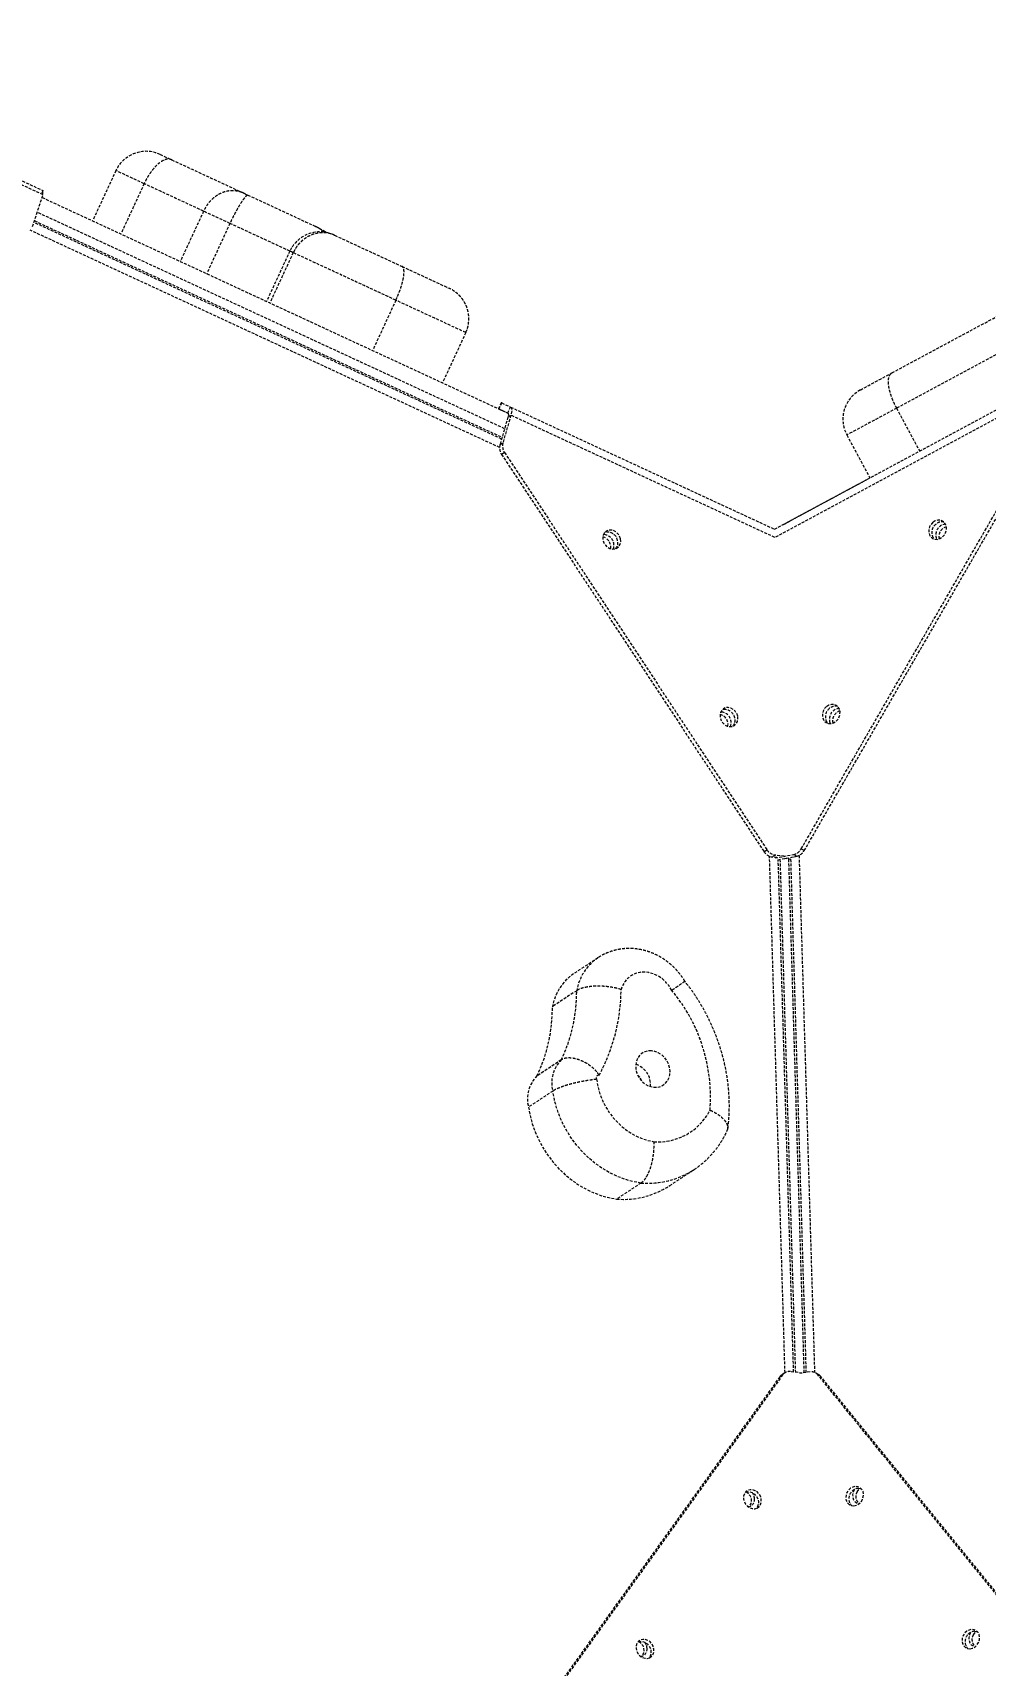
# Model space of a CAD drawing. Header units: millimetres. Extents: x -5934 to 4978, y -3536 to 3518.
# Drawn here: x 424 to 854, y 328 to 1065 of the extents above; entities that cross this region are included whole.
import ezdxf

# ---------------------------------------------------------------- set-up
doc = ezdxf.new("R2010")
doc.units = ezdxf.units.MM
doc.linetypes.add('HIDDEN', pattern=[1.905, 1.27, -0.635])
for name, color, linetype in [('DIKOM_ОБЪЕКТ', 7, 'Continuous'), ('DIKOM_РАЗМЕР_ЗОНА', 7, 'Continuous'), ('DIKOM_РАЗМЕР_ОБЪЕКТА', 7, 'Continuous')]:
    doc.layers.add(name, color=color, linetype=linetype)
doc.styles.add('style1', font='arialbd.ttf', dxfattribs={"width": 0.8})
doc.dimstyles.new('1-50', dxfattribs={"dimtxt": 300, "dimasz": 200, "dimexe": 100, "dimexo": 0, "dimgap": 100, "dimtad": 1, "dimtxsty": 'style1', "dimcen": 200, "dimclrd": 7, "dimclre": 7, "dimclrt": 7, "dimadec": 1, "dimazin": 2, "dimtfac": 1, "dimtmove": 0, "dimatfit": 2, "dimfxl": 0, "dimlwd": 25, "dimlwe": 18, "dimarcsym": 0})

# ---------------------------------------------------------------- blocks, each defined once
blk = doc.blocks.new('*D0')
at = {"layer": 'Defpoints', "color": 0, "transparency": 16777216}
for p in [(-2296.89, 639), (2643.2, 244.5), (2643.2, -1241.2)]:
    blk.add_point(p, dxfattribs=at)
at = {"layer": 'DIKOM_РАЗМЕР_ОБЪЕКТА', "color": 7, "lineweight": 18, "transparency": 16777216}
for p, q in [((-2296.89, 639), (-2296.89, -1341.2)), ((2643.2, 244.5), (2643.2, -1341.2))]:
    blk.add_line(p, q, dxfattribs=at)
at = {"layer": 'DIKOM_РАЗМЕР_ОБЪЕКТА', "color": 7, "lineweight": 25, "transparency": 16777216}
blk.add_line((-2096.89, -1241.2), (2443.2, -1241.2), dxfattribs=at)
at = {"layer": 'DIKOM_РАЗМЕР_ОБЪЕКТА', "color": 7, "transparency": 16777216}
for points in [[(-2096.89, -1207.86), (-2096.89, -1274.53), (-2296.89, -1241.2)], [(2443.2, -1207.86), (2443.2, -1274.53), (2643.2, -1241.2)]]:
    blk.add_solid(points, dxfattribs=at)
at = {"layer": 'DIKOM_РАЗМЕР_ОБЪЕКТА', "color": 7, "transparency": 16777216, "insert": (101.53, -873.15), "char_height": 300, "attachment_point": 5, "style": 'style1'}
blk.add_mtext('{\\fArial|b0|i0|c204|p34;\\H1.75x;4950}', dxfattribs=at)
blk = doc.blocks.new('*D1')
at = {"layer": 'Defpoints', "color": 0, "transparency": 16777216}
for p in [(-1315.67, 1399.62), (-2761.53, -516.72), (2199.14, -516.72)]:
    blk.add_point(p, dxfattribs=at)
at = {"layer": 'DIKOM_РАЗМЕР_ОБЪЕКТА', "color": 7, "lineweight": 18, "transparency": 16777216}
for p, q in [((-1315.67, 1399.62), (-2861.53, 1399.62)), ((2199.14, -516.72), (-2861.53, -516.72))]:
    blk.add_line(p, q, dxfattribs=at)
at = {"layer": 'DIKOM_РАЗМЕР_ОБЪЕКТА', "color": 7, "lineweight": 25, "transparency": 16777216}
blk.add_line((-2761.53, 1199.62), (-2761.53, -316.72), dxfattribs=at)
at = {"layer": 'DIKOM_РАЗМЕР_ОБЪЕКТА', "color": 7, "transparency": 16777216}
for points in [[(-2794.86, 1199.62), (-2728.19, 1199.62), (-2761.53, 1399.62)], [(-2794.86, -316.72), (-2728.19, -316.72), (-2761.53, -516.72)]]:
    blk.add_solid(points, dxfattribs=at)
at = {"layer": 'DIKOM_РАЗМЕР_ОБЪЕКТА', "color": 7, "transparency": 16777216, "insert": (-3129.58, 684.6), "char_height": 300, "attachment_point": 5, "rotation": 90, "style": 'style1'}
blk.add_mtext('{\\fArial|b0|i0|c204|p34;\\H1.75x;1950}', dxfattribs=at)
blk = doc.blocks.new('*D2')
at = {"layer": 'Defpoints', "color": 0, "transparency": 16777216}
for p in [(-2311.07, 3518.49), (-5291.95, -2644.37), (2643.33, -2644.37)]:
    blk.add_point(p, dxfattribs=at)
at = {"layer": 'DIKOM_РАЗМЕР_ЗОНА', "color": 7, "lineweight": 18, "transparency": 16777216}
for p, q in [((-2311.07, 3518.49), (-5391.95, 3518.49)), ((2643.33, -2644.37), (-5391.95, -2644.37))]:
    blk.add_line(p, q, dxfattribs=at)
at = {"layer": 'DIKOM_РАЗМЕР_ЗОНА', "color": 7, "lineweight": 25, "transparency": 16777216}
blk.add_line((-5291.95, 3318.49), (-5291.95, -2444.37), dxfattribs=at)
at = {"layer": 'DIKOM_РАЗМЕР_ЗОНА', "color": 7, "transparency": 16777216}
for points in [[(-5325.28, 3318.49), (-5258.61, 3318.49), (-5291.95, 3518.49)], [(-5325.28, -2444.37), (-5258.61, -2444.37), (-5291.95, -2644.37)]]:
    blk.add_solid(points, dxfattribs=at)
at = {"layer": 'DIKOM_РАЗМЕР_ЗОНА', "color": 7, "transparency": 16777216, "insert": (-5660, 631.36), "char_height": 300, "attachment_point": 5, "rotation": 90, "style": 'style1'}
blk.add_mtext('{\\fArial|b0|i0|c204|p34;\\H1.75x;6150}', dxfattribs=at)
blk = doc.blocks.new('*D3')
at = {"layer": 'Defpoints', "color": 0, "transparency": 16777216}
for p in [(-4645.22, 715.38), (4976.69, 143.64), (4976.69, -3436.45)]:
    blk.add_point(p, dxfattribs=at)
at = {"layer": 'DIKOM_РАЗМЕР_ЗОНА', "color": 7, "lineweight": 18, "transparency": 16777216}
for p, q in [((-4645.22, 715.38), (-4645.22, -3536.45)), ((4976.69, 143.64), (4976.69, -3536.45))]:
    blk.add_line(p, q, dxfattribs=at)
at = {"layer": 'DIKOM_РАЗМЕР_ЗОНА', "color": 7, "lineweight": 25, "transparency": 16777216}
blk.add_line((-4445.22, -3436.45), (4776.69, -3436.45), dxfattribs=at)
at = {"layer": 'DIKOM_РАЗМЕР_ЗОНА', "color": 7, "transparency": 16777216}
for points in [[(-4445.22, -3403.11), (-4445.22, -3469.78), (-4645.22, -3436.45)], [(4776.69, -3403.11), (4776.69, -3469.78), (4976.69, -3436.45)]]:
    blk.add_solid(points, dxfattribs=at)
at = {"layer": 'DIKOM_РАЗМЕР_ЗОНА', "color": 7, "transparency": 16777216, "insert": (87.74, -3068.4), "char_height": 300, "attachment_point": 5, "style": 'style1'}
blk.add_mtext('{\\fArial|b0|i0|c204|p34;\\H1.75x;9600}', dxfattribs=at)

msp = doc.modelspace()

# ---------------------------------------------------------------- linework, layer by layer
at = {"layer": 'DIKOM_ОБЪЕКТ', "color": 7, "linetype": 'HIDDEN', "lineweight": 15}
for p, q in [((301.657, 1052.515), (428.497, 993.769)), ((428.555, 991.857), (301.714, 1050.603)), ((461.443, 1002.756), (450.938, 980.07)), ((474.197, 996.85), (463.692, 974.164)), ((423.884, 977.584), (428.555, 991.857)), ((428.497, 993.769), (427.778, 992.217)), ((428.151, 990.622), (638.301, 893.308)), ((424.706, 980.095), (635.717, 882.382)), ((636.837, 886.271), (425.959, 983.923)), ((500.994, 984.441), (490.489, 961.755)), ((634.565, 877.782), (422.765, 975.86)), ((635.496, 881.615), (424.459, 979.34)), ((512.909, 978.923), (502.404, 956.238)), ((559.841, 973.721), (558.53, 974.254)), ((539.927, 966.412), (529.421, 943.727)), ((541.436, 965.713), (530.93, 943.028)), ((587.769, 944.258), (577.264, 921.572)), ((619.324, 929.646), (608.819, 906.96)), ((758.635, 840.9), (874.176, 903.07)), ((874.287, 899.364), (758.734, 837.187)), ((635.293, 898.006), (634.033, 895.284)), ((635.515, 897.904), (634.255, 895.181)), ((634.255, 895.181), (638.277, 893.32)), ((635.515, 897.904), (639.537, 896.042)), ((639.649, 892.336), (636.058, 879.863)), ((638.277, 893.32), (639.537, 896.042)), ((638.333, 891.467), (639.649, 892.336)), ((639.496, 896.061), (639.983, 895.836)), ((639.537, 896.042), (758.635, 840.9)), ((758.734, 837.199), (639.649, 892.336)), ((813.74, 895.534), (824.164, 876.16)), ((638.333, 891.467), (634.742, 878.994)), ((634.742, 878.994), (636.058, 879.863)), ((770.71, 696.702), (878.115, 882.75)), ((772.076, 695.914), (879.481, 881.962)), ((791.267, 883.442), (801.691, 864.067)), ((636.824, 875.522), (635.508, 874.653)), ((635.508, 874.653), (753.881, 695.383)), ((636.824, 875.522), (755.197, 696.252)), ((766.263, 845.006), (801.691, 864.068)), ((758.633, 840.901), (762.701, 843.09)), ((762.702, 843.088), (762.701, 843.09)), ((766.263, 845.006), (766.264, 845.005)), ((753.881, 695.383), (755.197, 696.252)), ((763.376, 460.217), (756.388, 693.287)), ((758.889, 693.843), (757.573, 692.974)), ((759.711, 692.709), (757.573, 692.974)), ((758.885, 692.54), (767.169, 694.076)), ((763.048, 693.328), (758.889, 693.843)), ((760.151, 691.733), (768.535, 693.287)), ((767.25, 692.807), (766.468, 692.904)), ((768.535, 693.287), (767.169, 694.076)), ((769.699, 693.671), (776.694, 460.37)), ((770.71, 696.702), (772.076, 695.914)), ((767.237, 460.559), (760.305, 691.761)), ((761.09, 691.907), (768.029, 460.461)), ((766.034, 691.925), (763.131, 692.285)), ((772.039, 460.211), (765.087, 692.043)), ((765.879, 691.944), (772.824, 460.328)), ((678.946, 647.497), (667.978, 640.256)), ((669.36, 632.653), (658.392, 625.411)), ((662.414, 601.395), (651.446, 594.153)), ((658.584, 587.332), (647.616, 580.09)), ((698.357, 545.827), (687.389, 538.585)), ((711.372, 544.687), (722.34, 551.929)), ((760.988, 458.35), (652.523, 307.197)), ((762.304, 459.219), (653.839, 308.066)), ((762.304, 459.219), (760.988, 458.35)), ((763.266, 460.147), (761.95, 459.278)), ((771.129, 460.077), (765.879, 460.727)), ((774.652, 460.599), (770.047, 459.916)), ((778.508, 459.362), (777.142, 460.151)), ((895.13, 315.315), (778.157, 459.282)), ((779.523, 458.493), (778.157, 459.282)), ((896.496, 314.526), (779.523, 458.493))]:
    msp.add_line(p, q, dxfattribs=at)
at = {"layer": 'DIKOM_ОБЪЕКТ', "color": 7, "linetype": 'HIDDEN', "lineweight": 15, "flags": 128}
for points in [[(481.357, 1010.064), (481.446, 1010.023), (481.866, 1009.829), (482.62, 1009.479), (483.688, 1008.985), (485.04, 1008.359), (486.639, 1007.619)], [(474.197, 996.85), (471.78, 997.969), (469.56, 998.997), (467.564, 999.921), (465.818, 1000.73), (464.342, 1001.413), (463.155, 1001.963), (462.271, 1002.372), (461.702, 1002.636), (461.454, 1002.751), (461.443, 1002.756)], [(486.639, 1007.619), (491.286, 1005.467), (495.812, 1003.371), (500.199, 1001.339), (504.434, 999.378), (508.5, 997.495), (512.385, 995.696), (516.074, 993.988), (519.554, 992.377)], [(500.994, 984.441), (498.102, 985.78), (495.059, 987.189), (491.875, 988.664), (488.559, 990.199), (485.122, 991.791), (481.576, 993.433), (477.93, 995.121), (474.197, 996.85)], [(519.468, 992.416), (519.483, 992.409), (519.576, 992.366), (519.748, 992.287), (519.987, 992.176), (520.277, 992.042), (520.597, 991.893), (520.926, 991.741)], [(520.926, 991.741), (523.82, 990.401), (526.752, 989.043), (529.685, 987.685), (532.583, 986.343), (535.41, 985.034), (538.13, 983.775), (540.708, 982.581), (543.113, 981.467), (545.314, 980.448), (547.284, 979.535), (548.998, 978.742), (550.435, 978.077), (551.576, 977.548)], [(512.909, 978.923), (511.032, 979.793), (509.21, 980.636), (507.473, 981.441), (505.851, 982.192), (504.368, 982.878), (503.051, 983.488), (501.92, 984.012), (500.994, 984.441)], [(539.927, 966.412), (537.384, 967.59), (534.074, 969.122), (530.655, 970.706), (527.155, 972.327), (523.601, 973.972), (520.023, 975.629), (516.449, 977.284), (512.909, 978.923)], [(551.576, 977.548), (552.205, 977.257), (552.516, 977.113), (552.551, 977.096)], [(555.966, 974.911), (554.603, 975.943), (552.551, 977.096)], [(559.841, 973.721), (559.864, 973.71), (559.969, 973.661), (560.152, 973.577)], [(560.152, 973.577), (561.251, 973.068), (562.648, 972.421), (564.325, 971.644), (566.261, 970.748), (568.432, 969.742), (570.81, 968.641), (573.367, 967.457), (576.069, 966.206), (578.883, 964.903), (581.774, 963.564), (584.704, 962.207), (587.639, 960.848), (590.54, 959.505)], [(541.436, 965.713), (540.711, 966.049), (540.218, 966.278), (539.963, 966.395), (539.927, 966.412)], [(587.769, 944.258), (584.251, 945.887), (580.687, 947.537), (577.107, 949.195), (573.54, 950.847), (570.015, 952.479), (566.559, 954.079), (563.202, 955.634), (559.969, 957.131), (556.888, 958.558), (553.982, 959.904), (551.276, 961.157), (548.791, 962.307), (546.548, 963.346), (544.564, 964.265), (542.855, 965.056), (541.436, 965.713)], [(590.54, 959.505), (593.556, 958.108), (596.445, 956.771), (599.176, 955.506), (601.723, 954.326), (604.06, 953.244), (606.164, 952.27), (608.014, 951.413), (609.591, 950.683), (610.88, 950.086), (611.868, 949.629)], [(619.324, 929.646), (618.317, 930.112), (616.961, 930.74), (615.265, 931.525), (613.245, 932.461), (610.915, 933.54), (608.293, 934.753), (605.403, 936.092), (602.265, 937.545), (598.905, 939.101), (595.35, 940.747), (591.628, 942.471), (587.769, 944.258)], [(811.629, 911.431), (815.933, 913.747), (820.279, 916.085), (824.643, 918.434), (829.002, 920.779), (833.333, 923.109), (837.612, 925.411), (841.816, 927.673), (845.922, 929.883), (849.91, 932.028), (853.757, 934.098), (857.443, 936.081), (860.947, 937.967)], [(875.249, 928.629), (871.185, 926.442), (866.931, 924.153), (862.506, 921.772), (857.932, 919.311), (853.23, 916.781), (848.421, 914.194), (843.53, 911.562), (838.578, 908.898), (833.59, 906.214), (828.588, 903.523), (823.597, 900.837), (818.64, 898.17), (813.74, 895.534)], [(797.369, 903.759), (797.511, 903.835), (797.964, 904.079), (798.724, 904.488), (799.783, 905.058), (801.13, 905.782), (802.752, 906.655), (804.633, 907.667), (806.754, 908.808), (809.094, 910.067), (811.629, 911.431)], [(634.255, 895.181), (634.12, 895.244), (634.047, 895.278), (634.036, 895.282), (634.088, 895.258), (634.203, 895.205), (634.378, 895.124), (634.611, 895.016), (634.899, 894.883)], [(638.277, 893.32), (638.381, 893.24), (638.459, 893.11), (638.509, 892.932), (638.531, 892.709), (638.524, 892.445), (638.488, 892.147), (638.424, 891.818), (638.333, 891.467)], [(639.537, 896.042), (639.745, 895.883), (639.901, 895.622), (640.002, 895.266), (640.045, 894.82), (640.031, 894.293), (639.959, 893.696), (639.831, 893.039), (639.649, 892.336)], [(813.74, 895.534), (810.38, 893.726), (807.222, 892.026), (804.291, 890.45), (801.611, 889.008), (799.204, 887.712), (797.087, 886.574), (795.279, 885.601), (793.794, 884.801), (792.643, 884.182), (791.835, 883.748), (791.378, 883.502), (791.267, 883.442)], [(689.116, 836.606), (688.696, 837.801), (687.992, 838.871), (687.06, 839.729), (685.975, 840.306), (684.826, 840.554), (683.705, 840.454), (682.704, 840.014), (681.903, 839.269), (681.368, 838.28), (681.141, 837.127), (681.241, 835.904), (681.66, 834.708), (682.364, 833.639), (683.296, 832.781), (684.381, 832.204), (685.53, 831.956), (686.651, 832.056), (687.652, 832.496), (688.453, 833.241), (688.989, 834.23), (689.216, 835.383), (689.116, 836.606)], [(762.701, 843.09), (763.219, 843.368), (763.729, 843.643), (764.225, 843.91), (764.7, 844.165), (765.147, 844.406), (765.561, 844.628), (765.934, 844.829), (766.263, 845.006)], [(830.129, 844.017), (829.247, 843.108), (828.605, 841.999), (828.255, 840.782), (828.224, 839.554), (828.516, 838.415), (829.106, 837.458), (829.948, 836.759), (830.972, 836.375), (832.096, 836.339), (833.229, 836.651), (834.279, 837.288), (835.16, 838.198), (835.802, 839.306), (836.153, 840.523), (836.183, 841.751), (835.891, 842.89), (835.301, 843.848), (834.459, 844.547), (833.435, 844.93), (832.311, 844.967), (831.178, 844.654), (830.129, 844.017)], [(835.758, 843.173), (835.123, 843.09), (834.007, 842.674)], [(685.845, 831.948), (686.056, 832.555), (686.183, 833.74)], [(742.014, 756.495), (741.594, 757.69), (740.89, 758.76), (739.958, 759.618), (738.873, 760.194), (737.724, 760.443), (736.604, 760.343), (735.602, 759.903), (734.801, 759.158), (734.266, 758.169), (734.039, 757.016), (734.139, 755.792), (734.558, 754.597), (735.262, 753.527), (736.194, 752.669), (737.279, 752.093), (738.428, 751.845), (739.549, 751.945), (740.55, 752.385), (741.351, 753.13), (741.887, 754.118), (742.114, 755.271), (742.014, 756.495)], [(782.132, 760.877), (781.25, 759.968), (780.608, 758.859), (780.258, 757.642), (780.227, 756.414), (780.519, 755.275), (781.11, 754.317), (781.951, 753.619), (782.975, 753.235), (784.099, 753.198), (785.232, 753.511), (786.282, 754.148), (787.163, 755.057), (787.805, 756.166), (788.156, 757.383), (788.186, 758.611), (787.894, 759.75), (787.304, 760.708), (786.462, 761.406), (785.438, 761.79), (784.314, 761.826), (783.181, 761.514), (782.132, 760.877)], [(787.76, 760.035), (787.123, 759.952), (786.007, 759.536)], [(738.741, 751.837), (738.951, 752.442), (739.078, 753.627)], [(712.279, 632.803), (711.057, 634.772), (709.574, 636.546), (707.87, 638.076), (705.992, 639.32), (703.991, 640.244), (701.922, 640.823), (699.842, 641.041), (697.808, 640.891), (695.875, 640.379), (694.096, 639.518), (692.52, 638.331), (691.19, 636.852), (690.143, 635.12), (689.407, 633.184)], [(703.075, 605.525), (701.534, 605.461), (700.083, 605.063), (698.781, 604.345), (697.682, 603.339), (696.831, 602.085), (696.263, 600.635), (696, 599.047), (696.055, 597.387), (696.423, 595.723), (697.091, 594.123), (698.031, 592.652), (699.205, 591.371), (700.564, 590.332), (702.053, 589.578), (703.61, 589.139), (705.173, 589.034), (706.677, 589.266), (708.061, 589.827), (709.267, 590.693), (710.247, 591.829), (710.961, 593.188), (711.378, 594.715), (711.483, 596.347), (711.27, 598.018), (710.749, 599.658), (709.941, 601.202), (708.879, 602.585), (707.606, 603.751), (706.175, 604.652), (704.644, 605.252), (703.075, 605.525)], [(678.365, 592.71), (678.866, 589.613), (679.684, 586.543), (680.81, 583.541), (682.228, 580.642), (683.921, 577.884), (685.869, 575.301), (688.045, 572.926), (690.424, 570.788), (692.975, 568.914), (695.666, 567.327), (698.464, 566.049), (701.333, 565.094), (704.238, 564.474)], [(698.357, 545.827), (694.813, 546.479), (691.292, 547.462), (687.821, 548.769), (684.429, 550.388), (681.143, 552.307), (677.99, 554.51), (674.995, 556.979), (672.183, 559.695), (669.575, 562.635), (667.194, 565.776), (665.058, 569.093), (663.184, 572.558), (661.588, 576.144), (660.283, 579.821), (659.279, 583.56), (658.584, 587.332)], [(647.616, 580.09), (648.311, 576.319), (649.315, 572.579), (650.62, 568.902), (652.216, 565.316), (654.089, 561.851), (656.225, 558.534), (658.607, 555.393), (661.214, 552.453), (664.027, 549.737), (667.022, 547.268), (670.175, 545.065), (673.461, 543.146), (676.853, 541.527), (680.324, 540.221), (683.845, 539.237), (687.389, 538.585)], [(750.754, 399.166), (751.644, 399.795), (752.292, 400.695), (752.646, 401.793), (752.678, 403), (752.383, 404.218), (751.788, 405.349), (750.939, 406.302), (749.905, 406.998), (748.771, 407.381), (747.627, 407.421), (746.568, 407.115), (745.678, 406.486), (745.029, 405.586), (744.675, 404.488), (744.644, 403.281), (744.938, 402.063), (745.534, 400.932), (746.383, 399.979), (747.417, 399.283), (748.551, 398.9), (749.694, 398.86), (750.754, 399.166)], [(745.576, 406.381), (746.311, 406.552), (747.454, 406.512), (748.589, 406.129), (749.622, 405.433), (750.472, 404.48), (751.067, 403.349), (751.361, 402.131), (751.33, 400.924), (750.976, 399.826), (750.429, 399.031)], [(745.917, 406.482), (745.997, 406.432), (746.919, 405.647), (747.622, 404.638), (748.042, 403.495), (748.143, 402.32), (747.914, 401.218), (747.377, 400.285), (746.715, 399.689)], [(794.454, 400.207), (795.593, 400.451), (796.666, 401.026), (797.588, 401.886), (798.282, 402.961), (798.694, 404.165), (798.79, 405.398), (798.562, 406.563), (798.028, 407.564), (797.231, 408.319), (796.238, 408.769), (795.126, 408.877), (793.988, 408.633), (792.915, 408.057), (791.993, 407.197), (791.298, 406.122), (790.886, 404.919), (790.791, 403.685), (791.019, 402.52), (791.553, 401.52), (792.349, 400.764), (793.343, 400.314), (794.454, 400.207)], [(794.66, 407.515), (794.13, 406.406), (793.876, 405.175), (793.945, 403.964), (794.332, 402.871), (795.005, 401.985), (795.911, 401.378), (796.794, 401.121)], [(795.968, 406.522), (796.711, 407.497), (797.353, 408.037)], [(796.492, 408.088), (797.603, 407.98), (797.675, 407.96)], [(702.283, 331.62), (703.173, 332.248), (703.822, 333.148), (704.176, 334.246), (704.207, 335.453), (703.913, 336.672), (703.317, 337.803), (702.468, 338.755), (701.435, 339.451), (700.3, 339.835), (699.157, 339.875), (698.097, 339.568), (697.207, 338.939), (696.559, 338.04), (696.205, 336.942), (696.173, 335.735), (696.468, 334.516), (697.063, 333.385), (697.912, 332.433), (698.946, 331.737), (700.08, 331.353), (701.224, 331.313), (702.283, 331.62)], [(697.106, 338.834), (697.841, 339.006), (698.984, 338.966), (700.118, 338.582), (701.152, 337.886), (702.001, 336.934), (702.597, 335.803), (702.891, 334.584), (702.86, 333.377), (702.505, 332.279), (701.958, 331.485)], [(846.879, 335.684), (848.017, 335.928), (849.091, 336.503), (850.012, 337.363), (850.707, 338.439), (851.119, 339.642), (851.214, 340.876), (850.986, 342.04), (850.452, 343.041), (849.656, 343.797), (848.662, 344.246), (847.551, 344.354), (846.412, 344.11), (845.339, 343.535), (844.418, 342.674), (843.723, 341.599), (843.311, 340.396), (843.215, 339.162), (843.444, 337.998), (843.978, 336.997), (844.774, 336.241), (845.768, 335.791), (846.879, 335.684)], [(847.091, 342.996), (846.558, 341.882), (846.303, 340.651), (846.372, 339.44), (846.759, 338.347), (847.433, 337.461), (848.338, 336.854), (849.217, 336.597)], [(848.397, 342), (849.14, 342.975), (849.781, 343.513)], [(848.917, 343.565), (850.028, 343.458), (850.1, 343.438)], [(697.446, 338.935), (697.527, 338.884), (698.45, 338.099), (699.154, 337.091), (699.575, 335.948), (699.676, 334.773), (699.448, 333.67), (698.911, 332.737), (698.248, 332.14)]]:
    msp.add_lwpolyline(points, dxfattribs=at)
at = {"layer": 'DIKOM_ОБЪЕКТ', "color": 7, "linetype": 'HIDDEN', "lineweight": 15}
for centre, radius, start, end in [((475.054, 996.453), 15, 65.152423, 155.152423), ((424.473, 992.6), 3.962, 350.386451, 12.233327), ((513.165, 978.805), 15, 65.152423, 70.449831), ((553.538, 960.109), 15, 76.14162, 155.152423), ((804.476, 890.549), 15, 118.282526, 208.282526), ((549.657, 712.578), 204.248, 65.142681, 65.211331), ((639.89, 877.664), 5.317, 165.511282, 214.4974), ((641.206, 878.533), 5.317, 165.510386, 214.498296), ((834.23, 839.462), 4.655, 125.989378, 220.44477), ((836.279, 838.331), 4.902, 117.621077, 204.296566), ((834.092, 840.239), 3.961, 75.467313, 130.982072), ((837.388, 837.668), 4.551, 105.907756, 194.216128), ((680.194, 832.955), 4.551, 349.30654, 77.687816), ((681.283, 833.65), 4.901, 1.05407, 87.759185), ((683.207, 834.975), 4.656, 9.42816, 103.829705), ((683.964, 834.751), 3.96, 318.857909, 14.422587), ((736.105, 754.863), 4.656, 9.427762, 103.830166), ((786.233, 756.322), 4.655, 125.98937, 220.444753), ((788.279, 755.193), 4.901, 117.619729, 204.32413), ((786.095, 757.099), 3.961, 75.466098, 130.983203), ((733.088, 752.841), 4.551, 349.342168, 77.651301), ((734.177, 753.537), 4.902, 1.055751, 87.731288), ((736.861, 754.64), 3.961, 318.864237, 14.416243), ((789.388, 754.53), 4.551, 105.870897, 194.253988), ((758.371, 698.23), 5.317, 212.375113, 261.365002), ((759.687, 699.099), 5.317, 212.375377, 261.364738), ((766.057, 699.275), 5.317, 282.075764, 331.063438), ((767.423, 698.486), 5.317, 282.075764, 331.063438), ((691.543, 628.846), 22.507, 124.233975, 170.26304), ((680.807, 621.453), 22.762, 124.307071, 169.986619), ((598.652, 631.964), 70.711, 334.385645, 0.55848), ((606.491, 633.823), 82.919, 331.674459, 359.558264), ((654.434, 584.567), 75.317, 355.517434, 39.82496), ((587.684, 624.722), 70.711, 334.385645, 0.55848), ((672.515, 591.091), 14.429, 134.428737, 195.100023), ((693.017, 590.208), 9.684, 355.010092, 71.859805), ((661.546, 583.849), 14.429, 134.42874, 195.10002), ((679.323, 593.343), 1.148, 82.057052, 213.453829), ((693.875, 590.774), 4.896, 13.81732, 53.052578), ((706.02, 590.905), 26.492, 266.143997, 332.517282), ((701.326, 584.345), 38.632, 265.592385, 302.93973), ((690.439, 576.786), 38.322, 265.435725, 303.110773), ((763.976, 456.216), 3.672, 123.492706, 144.468412), ((765.34, 457.016), 3.75, 81.735154, 144.035298), ((775.268, 456.916), 3.735, 39.3098, 99.49101), ((776.666, 456.182), 3.675, 38.971933, 59.924226), ((744.487, 403.145), 5.099, 2.360804, 35.471786), ((796.893, 403.375), 4.73, 94.863052, 220.017966), ((799.094, 404.342), 3.811, 145.110644, 235.661168), ((746.053, 403.068), 3.539, 282.952222, 4.644693), ((849.318, 338.852), 4.73, 94.863052, 220.017966), ((851.522, 339.818), 3.811, 145.078941, 235.65897), ((697.586, 335.519), 3.539, 282.965557, 4.64263), ((696.019, 335.595), 5.099, 2.361139, 35.495063)]:
    msp.add_arc(centre, radius, start, end, dxfattribs=at)
for points, knots in [([(486.639, 1007.619), (486.632, 1007.622), (486.14, 1007.848), (485.207, 1008.029), (483.733, 1007.767), (482.332, 1007.14), (480.871, 1006.131), (479.414, 1004.791), (477.968, 1003.135), (476.602, 1001.238), (475.31, 999.126), (474.571, 997.616), (474.197, 996.85)], [0, 0, 0, 0, 0.0020443, 0.1451487, 0.2509382, 0.3597587, 0.4650851, 0.5734341, 0.6785538, 0.7867076, 0.8918279, 1, 1, 1, 1]), ([(518.177, 992.923), (518.059, 992.971), (517.35, 993.259), (515.913, 993.568), (513.814, 993.755), (511.582, 993.5), (509.386, 992.836), (507.317, 991.79), (505.378, 990.379), (503.659, 988.665), (502.143, 986.678), (501.381, 985.194), (500.994, 984.441)], [0, 0, 0, 0, 0.0177742, 0.1066374, 0.2176613, 0.3319336, 0.4420091, 0.5552107, 0.6648233, 0.7775848, 0.8871989, 1, 1, 1, 1]), ([(520.926, 991.741), (520.926, 991.741), (520.892, 991.756), (520.602, 991.648), (519.951, 991.019), (519.192, 990.1), (518.293, 988.834), (517.298, 987.277), (516.222, 985.444), (515.118, 983.418), (513.993, 981.221), (513.274, 979.696), (512.909, 978.923)], [0, 0, 0, 0, 0.0016805, 0.143232, 0.2488638, 0.3575564, 0.4631175, 0.5717346, 0.677271, 0.7858662, 0.8914027, 1, 1, 1, 1]), ([(560.152, 973.577), (560.141, 973.582), (559.255, 973.991), (557.553, 974.537), (554.993, 974.791), (552.646, 974.608), (550.311, 974.007), (548.095, 973.016), (546.023, 971.644), (544.198, 969.952), (542.607, 967.97), (541.83, 966.473), (541.436, 965.713)], [0, 0, 0, 0, 0.0016834, 0.1432322, 0.2488661, 0.3575586, 0.4631175, 0.5717347, 0.6772714, 0.7858665, 0.8914027, 1, 1, 1, 1]), ([(555.254, 974.982), (554.941, 975.291), (553.886, 976.334), (552.561, 977.089), (551.598, 977.538), (551.576, 977.548)], [0, 0, 0, 0, 0.2919299, 0.9831838, 1, 1, 1, 1]), ([(587.769, 944.258), (588.109, 945.016), (588.798, 946.555), (589.672, 948.847), (590.406, 951.072), (590.958, 953.131), (591.323, 955.003), (591.486, 956.601), (591.443, 957.909), (591.173, 958.961), (590.805, 959.38), (590.546, 959.502), (590.54, 959.505)], [0, 0, 0, 0, 0.105773, 0.2146142, 0.3203874, 0.4292268, 0.535021, 0.6438797, 0.7497296, 0.8586425, 0.9966454, 1, 1, 1, 1]), ([(619.324, 929.646), (619.634, 930.411), (620.264, 931.963), (620.696, 934.439), (620.736, 936.966), (620.349, 939.446), (619.548, 941.85), (618.364, 944.075), (616.808, 946.097), (614.706, 948.049), (612.951, 949.126), (611.88, 949.623), (611.868, 949.629)], [0, 0, 0, 0, 0.1043112, 0.2116571, 0.3159646, 0.4232778, 0.5279862, 0.6356765, 0.7413944, 0.8501025, 0.9982852, 1, 1, 1, 1]), ([(813.74, 895.534), (813.362, 896.267), (812.596, 897.755), (811.656, 900.007), (810.895, 902.22), (810.361, 904.303), (810.054, 906.233), (809.992, 907.928), (810.178, 909.369), (810.66, 910.637), (811.229, 911.214), (811.624, 911.429), (811.629, 911.431)], [0, 0, 0, 0, 0.10431056, 0.21165553, 0.31596392, 0.42327789, 0.52798694, 0.63567705, 0.74139422, 0.8501011, 0.99828674, 1, 1, 1, 1]), ([(718.147, 636.91), (718.14, 636.923), (717.637, 637.832), (716.446, 639.529), (714.51, 641.924), (712.326, 644.103), (709.944, 646.056), (707.382, 647.754), (704.673, 649.173), (701.847, 650.295), (698.939, 651.105), (695.986, 651.592), (693.026, 651.752), (690.094, 651.584), (687.228, 651.093), (684.456, 650.297), (681.829, 649.18), (679.964, 648.21), (679.042, 647.54), (678.883, 647.425)], [0, 0, 0, 0, 0.0009788, 0.0674707, 0.134138, 0.2009448, 0.267837, 0.3347481, 0.4015933, 0.4682733, 0.5346849, 0.600731, 0.6663283, 0.7314245, 0.7959999, 0.8600697, 0.9236785, 0.986896, 1, 1, 1, 1]), ([(689.407, 633.184), (689.393, 633.188), (688.377, 633.507), (686.513, 633.978), (683.737, 634.43), (681.221, 634.663), (678.729, 634.723), (676.376, 634.613), (674.182, 634.339), (672.256, 633.915), (670.583, 633.358), (669.771, 632.89), (669.36, 632.653)], [0, 0, 0, 0, 0.0020418, 0.1451456, 0.2509372, 0.3597583, 0.4650833, 0.573433, 0.678553, 0.7867067, 0.8918265, 1, 1, 1, 1]), ([(718.109, 636.889), (718.111, 636.88), (718.115, 636.861), (717.713, 636.552), (716.98, 636.018), (715.904, 635.26), (714.398, 634.222), (713.092, 633.342), (712.291, 632.811), (712.279, 632.803)], [0, 0, 0, 0, 0.1176297, 0.2802486, 0.4475686, 0.6106111, 0.778341, 0.9966835, 1, 1, 1, 1]), ([(737.6, 570.544), (737.689, 571.268), (737.975, 573.595), (738.23, 577.577), (738.273, 582.489), (738.017, 587.432), (737.471, 592.389), (736.634, 597.338), (735.511, 602.261), (734.105, 607.139), (732.422, 611.953), (730.469, 616.684), (728.252, 621.314), (725.784, 625.826), (723.061, 630.196), (720.509, 633.898), (718.781, 636.069), (718.121, 636.898)], [0, 0, 0, 0, 0.0318866, 0.1024995, 0.1731887, 0.2440007, 0.3149191, 0.3859289, 0.4570155, 0.5281656, 0.5993683, 0.6706144, 0.7418963, 0.8132071, 0.8845418, 0.9558956, 1, 1, 1, 1]), ([(679.481, 594.48), (679.478, 594.487), (679.183, 595.065), (678.396, 596.137), (676.898, 597.658), (675.064, 599.096), (672.996, 600.345), (670.886, 601.306), (668.849, 601.952), (666.906, 602.291), (665.162, 602.31), (663.608, 602.04), (662.816, 601.612), (662.414, 601.395)], [0, 0, 0, 0, 0.0010789, 0.0812568, 0.1643747, 0.2682243, 0.375111, 0.4780729, 0.5839566, 0.6864861, 0.791962, 0.8944893, 1, 1, 1, 1]), ([(678.365, 592.71), (678.354, 592.708), (677.39, 592.532), (675.575, 592.304), (672.858, 591.867), (670.376, 591.398), (667.91, 590.842), (665.576, 590.221), (663.395, 589.537), (661.477, 588.82), (659.809, 588.074), (658.996, 587.581), (658.584, 587.332)], [0, 0, 0, 0, 0.00168132, 0.14323177, 0.24886541, 0.35755868, 0.4631193, 0.57173482, 0.67727308, 0.78586772, 0.89140584, 1, 1, 1, 1]), ([(737.351, 569.788), (737.407, 569.879), (737.647, 570.278), (737.67, 571.118), (737.404, 572.262), (736.701, 573.484), (735.63, 574.72), (734.189, 575.961), (732.218, 577.307), (730.554, 578.198), (729.533, 578.675), (729.522, 578.68)], [0, 0, 0, 0, 0.03788656, 0.16518796, 0.2961582, 0.42394688, 0.55537145, 0.68439071, 0.81705688, 0.99790748, 1, 1, 1, 1]), ([(722.327, 551.929), (722.38, 551.961), (723.457, 552.609), (725.399, 554.119), (728.115, 556.463), (730.598, 559.068), (732.861, 561.879), (734.876, 564.893), (736.365, 567.546), (737.128, 569.214), (737.384, 569.772)], [0, 0, 0, 0, 0.0078013, 0.1601534, 0.3123675, 0.4645889, 0.6169834, 0.7697009, 0.922874, 1, 1, 1, 1]), ([(698.357, 545.827), (698.72, 546.106), (699.456, 546.672), (700.499, 548.004), (701.471, 549.663), (702.327, 551.611), (703.057, 553.817), (703.629, 556.182), (704.035, 558.681), (704.281, 561.449), (704.289, 563.392), (704.239, 564.449), (704.238, 564.474)], [0, 0, 0, 0, 0.1057757, 0.2146145, 0.3203871, 0.4292273, 0.5350221, 0.6438796, 0.7497293, 0.8586431, 0.9966444, 1, 1, 1, 1])]:
    msp.add_open_spline(points, degree=3, knots=knots, dxfattribs=at)

# ---------------------------------------------------------------- dimensions: what is measured, and where the dimension line sits
at = {"layer": 'DIKOM_РАЗМЕР_ЗОНА'}
dim = msp.add_linear_dim(base=(-5291.948, -2644.366), p1=(-2311.073, 3518.487), p2=(2643.327, -2644.366), angle=90, text='{\\fArial|b0|i0|c204|p34;\\H1.75x;6150}', dimstyle='1-50', dxfattribs=at)
dim.commit()
dim.dimension.update_dxf_attribs({"geometry": '*D2', "text_midpoint": (-5291.948, 631.362), "dimtype": 160})
dim = msp.add_linear_dim(base=(4976.687, -3436.446), p1=(-4645.215, 715.379), p2=(4976.687, 143.643), text='{\\fArial|b0|i0|c204|p34;\\H1.75x;9600}', dimstyle='1-50', dxfattribs=at)
dim.commit()
dim.dimension.update_dxf_attribs({"geometry": '*D3', "text_midpoint": (87.741, -3436.446), "dimtype": 160})
at = {"layer": 'DIKOM_РАЗМЕР_ОБЪЕКТА'}
dim = msp.add_linear_dim(base=(-2761.526, -516.724), p1=(-1315.667, 1399.616), p2=(2199.135, -516.724), angle=90, text='{\\fArial|b0|i0|c204|p34;\\H1.75x;1950}', dimstyle='1-50', dxfattribs=at)
dim.commit()
dim.dimension.update_dxf_attribs({"geometry": '*D1', "text_midpoint": (-2761.526, 684.6), "dimtype": 160})
dim = msp.add_linear_dim(base=(2643.204, -1241.198), p1=(-2296.887, 638.997), p2=(2643.204, 244.499), text='{\\fArial|b0|i0|c204|p34;\\H1.75x;4950}', dimstyle='1-50', dxfattribs=at)
dim.commit()
dim.dimension.update_dxf_attribs({"geometry": '*D0', "text_midpoint": (101.53, -1241.198), "dimtype": 160})

doc.saveas('drawing.dxf')
